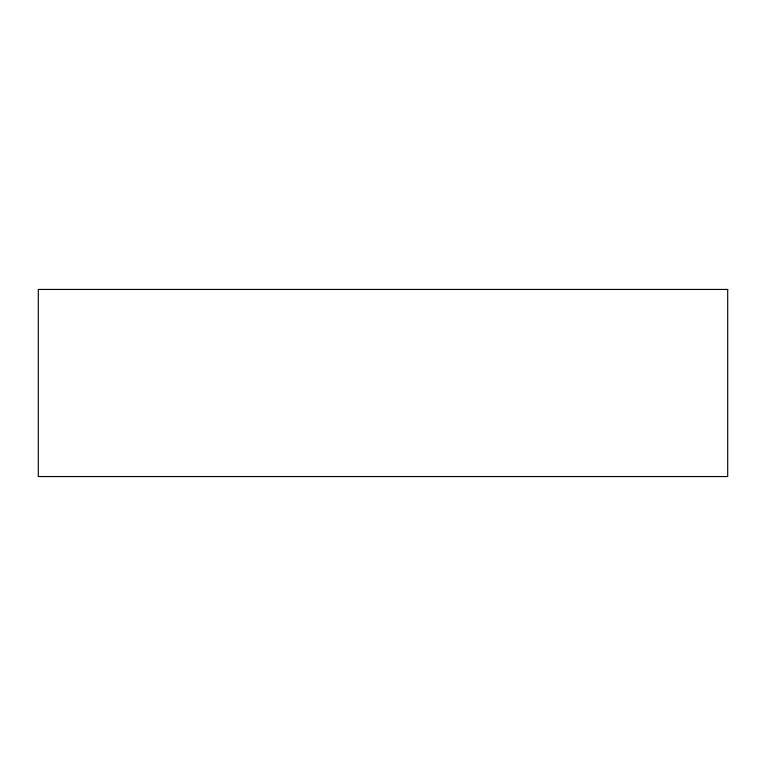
<?xml version="1.0" encoding="UTF-8"?>
<svg xmlns="http://www.w3.org/2000/svg" width="766" height="766" viewBox="0 0 766 766"><rect width="100%" height="100%" fill="white"/><g stroke="black" fill="none" stroke-linecap="round" stroke-linejoin="round"><path stroke-width="1.15" d="M727.7 289.443L38.3 289.443L38.3 476.557L727.7 476.557L727.7 289.443"/></g></svg>
